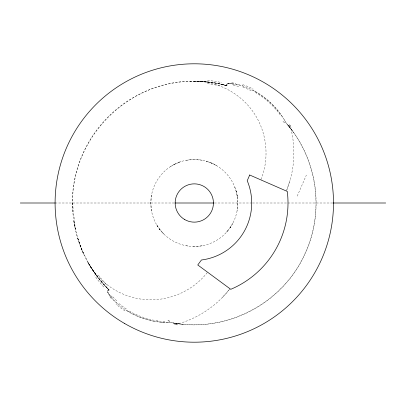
<?xml version="1.0" encoding="UTF-8"?>
<svg xmlns="http://www.w3.org/2000/svg" width="406" height="406" viewBox="0 0 406 406"><rect width="100%" height="100%" fill="white"/><g stroke="black" fill="none" stroke-linecap="round" stroke-linejoin="round"><path stroke-width="0.3" stroke-dasharray="2.03 1.52" d="M237.799 203L237.074 210.917M72.816 211.8C66.68 142.257 126.164 79.17 195.951 81.21M151.524 195.083L150.799 203L151.524 210.917M286.925 189.658C294.477 170.439 295.918 148.946 290.965 128.9L290.797 128.682M261.048 179.411C269.579 158.096 267.011 132.874 254.384 113.705C241.418 93.69 218.154 81.144 194.301 81.2L199.239 81.301M286.377 191.028L290.046 180.518M297.212 196.144L306.373 175.067M232.942 222.98L229.766 228.187L230.709 226.802L226.66 232.07L228.07 230.42M229.664 289.113L229.055 289.889C216.19 306.038 198.301 318.03 178.462 323.765L178.285 323.744M222.701 297.162L229.969 288.727M207.243 272.599C193.053 290.645 169.926 301.034 147.008 299.684C122.465 298.446 99.394 283.708 87.777 262.063L96.009 274.933M228.36 83.499L226.924 84.149A1.71 1.213 15.6 0 0 226.741 84.494A1.923 1.36 15.3 0 0 226.721 84.884L227.015 85.676A121.8 121.8 0 0 0 109.052 289.996A3.349 2.37 44.5 0 0 108.209 290.117L107.966 290.285A1.776 1.254 44.8 0 0 107.641 290.848L107.839 292.249A6.669 4.806 42.9 0 0 108.072 292.777M227.04 84.032L230.197 83.362M170.495 166.592L175.788 163.633L174.321 164.359L180.355 161.796L178.29 162.552M108.24 290.128L109.052 289.996L99.297 279.221L91.817 268.823M186.384 160.228L194.301 159.502L202.213 160.228M202.213 245.772L196.682 246.437L192.434 246.462M228.081 83.524A6.141 4.461 17.5 0 1 228.913 83.392L235.384 83.946L243.27 86.113M55.099 203L174.453 203M214.419 203L251.847 203M252.481 203L332.412 203M168.079 322.547L170.835 322.516C224.868 333.935 283.703 303.429 305.505 252.684C323.653 212.714 317.822 163.395 290.858 128.758M167.734 322.547L165.318 322.476M194.301 81.2L204.172 81.601M190.013 81.276C202.482 80.931 215.007 82.271 227.015 85.676A3.349 2.37 15.5 0 1 226.705 84.884L226.726 84.59A1.776 1.254 15.5 0 1 227.05 84.022M230.4 83.362L231.831 83.438M196.773 81.225C206.969 81.565 217.174 82.92 227.015 85.676L214.855 82.946L200.067 81.337M198.422 81.271L202.543 81.479M162.684 322.318L170.835 322.516A121.8 121.8 0 0 0 286.073 122.916L283.281 118.161M162.684 322.318C150.636 321.374 138.822 317.654 128.387 311.549M204.994 81.672L207.451 81.91M232.034 83.458L232.435 83.494M183.299 324.303L178.188 323.729M178.341 323.749L178.132 323.724M177.787 323.678L175.225 323.298M177.239 323.597L175.504 323.343M175.473 323.333L174.94 323.252M174.864 323.237L172.89 322.902M174.23 323.13L174.55 323.186M186.384 245.772L187.745 246M173.738 323.049L174.042 323.105M235.165 83.905C256.785 88.503 275.562 103.662 286.073 122.916L293.848 132.823M221.503 84.275L221.849 84.357M236.937 84.275L237.53 84.412M222.194 84.438L223.919 84.854M224.264 84.945L227.015 85.676M207.593 161.583L206.268 161.177L212.049 163.288L210.313 162.552L216.378 165.521L214.282 164.359M252.568 90.132L254.618 91.228M254.801 91.335L255.171 91.538M128.58 311.661L126.758 310.57M128.21 311.443C120.77 306.926 113.563 301.44 108.742 294.081M126.581 310.458L126.22 310.235M117.557 303.855L111.594 297.938M108.996 289.94L102.987 283.606L97.404 276.801L90.076 266.026M72.501 203L75.354 229.217L73.77 220.554C75.562 232.161 78.967 243.504 83.788 254.212L80.378 246.092L77.561 237.743L82.007 250.182L88.818 263.9C94.339 273.461 101.17 282.261 109.052 289.996M108.174 289.128L107.585 288.534M107.392 288.336L105.464 286.326M162.552 232.739L163.542 233.76L159.36 228.918L160.527 230.42L156.65 224.787L157.888 226.802M287.433 124.51L288.382 125.647M288.087 125.297L289.097 126.53M288.762 126.109L289.935 127.575M289.123 126.55L290.336 128.083M289.945 127.585L290.447 128.23M109.869 295.771L108.052 292.777A6.141 4.461 42.5 0 1 107.722 291.99M281.627 115.674L282.089 116.344M282.18 116.481L282.809 117.43M91.375 268.127L88.818 263.9L89.65 265.321M108.641 293.908L107.742 291.939L107.686 290.681A1.71 1.213 44.4 0 1 107.894 290.346A1.923 1.36 44.7 0 1 108.219 290.133M234.744 186.988L236.52 192.525L236.119 191.033L237.403 197.128L237.074 195.083L237.784 201.818M107.585 290.594A2.675 1.883 43.9 0 1 109.062 290.046M283.292 121.541A26.03 3.146 45.7 0 1 284.383 122.769A24.309 2.248 46.7 0 0 282.992 121.15M231.745 82.829A28.136 23.345 23.1 0 1 235.226 83.301M227.066 85.661A2.675 1.883 16.1 0 1 226.797 84.108M228.37 83.514A6.669 4.806 17.1 0 1 228.933 83.438M232.445 84.357A29.902 23.589 21 0 1 235.084 84.773M289.346 124.612A25.431 5.136 43.1 0 1 291.026 126.809M289.508 124.931A23.787 4.243 43.8 0 1 291.696 127.854M112.305 297.436A29.897 23.589 39 0 1 110.62 295.355M176.681 324.861A25.431 5.136 16.9 0 1 173.935 324.506M177.919 324.917A23.787 4.243 16.2 0 1 174.296 324.485M169.855 321.131A26.03 3.146 14.3 0 1 168.251 320.796M169.855 321.156A24.309 2.248 13.3 0 1 167.764 320.735M111.102 298.293A28.131 23.345 36.9 0 1 108.95 295.512M110.833 296.324A17.762 13.296 41 0 1 108.529 292.954M116.73 300.775A40.681 32.774 38.1 0 1 111.858 295.654M126.296 308.93A66.853 60.22 33.5 0 1 118.308 303.018M164.937 322.582A76.313 71.461 32.8 0 1 128.494 311.798M164.927 321.608A76.313 70.456 30.1 0 1 128.996 310.92M125.038 310.915A66.203 61.869 32.7 0 1 116.04 304.135M106.605 284.677A125.87 116.172 11.6 0 1 97.501 273.984M103.748 287.006A125.87 119.547 -2.1 0 1 94.735 275.745M255.196 92.329A76.424 70.781 29.3 0 1 281.038 116.03M242.758 84.656A66.203 61.869 27.3 0 1 253.126 89.061M207.375 83.677A125.87 116.172 48.4 0 1 221.189 86.214M207.522 80.403A125.87 119.547 62.1 0 1 221.777 82.575M229.319 83.743A17.762 13.296 19 0 1 233.389 84.057M233.318 85.28A40.681 32.774 21.9 0 1 240.195 86.935M242.925 87.178A66.853 60.22 26.5 0 1 252.04 91.142M255.597 91.644A76.424 71.563 27.2 0 1 281.693 115.634M169.251 238.566A43.498 43.498 0 0 0 237.622 206.908A43.498 43.498 0 0 0 176.021 163.527A43.498 43.498 0 0 0 169.251 238.566"/><path stroke-width="0.61" d="M20.3 203L55.191 203M175.087 203L213.784 203M333.047 203L385.7 203M249.7 175.011L247.213 180.706A57.439 57.439 0 0 1 201.432 259.992L197.763 264.971L230.765 289.316A93.7 93.7 0 0 0 287.286 191.424L249.7 175.011M124.698 323.552A139.202 139.202 0 0 0 333.499 203A139.202 139.202 0 0 0 124.698 82.448A139.202 139.202 0 0 0 124.698 323.552M184.73 219.575A19.138 19.138 0 0 0 213.439 203A19.138 19.138 0 0 0 184.73 186.425A19.138 19.138 0 0 0 184.73 219.575"/></g></svg>
